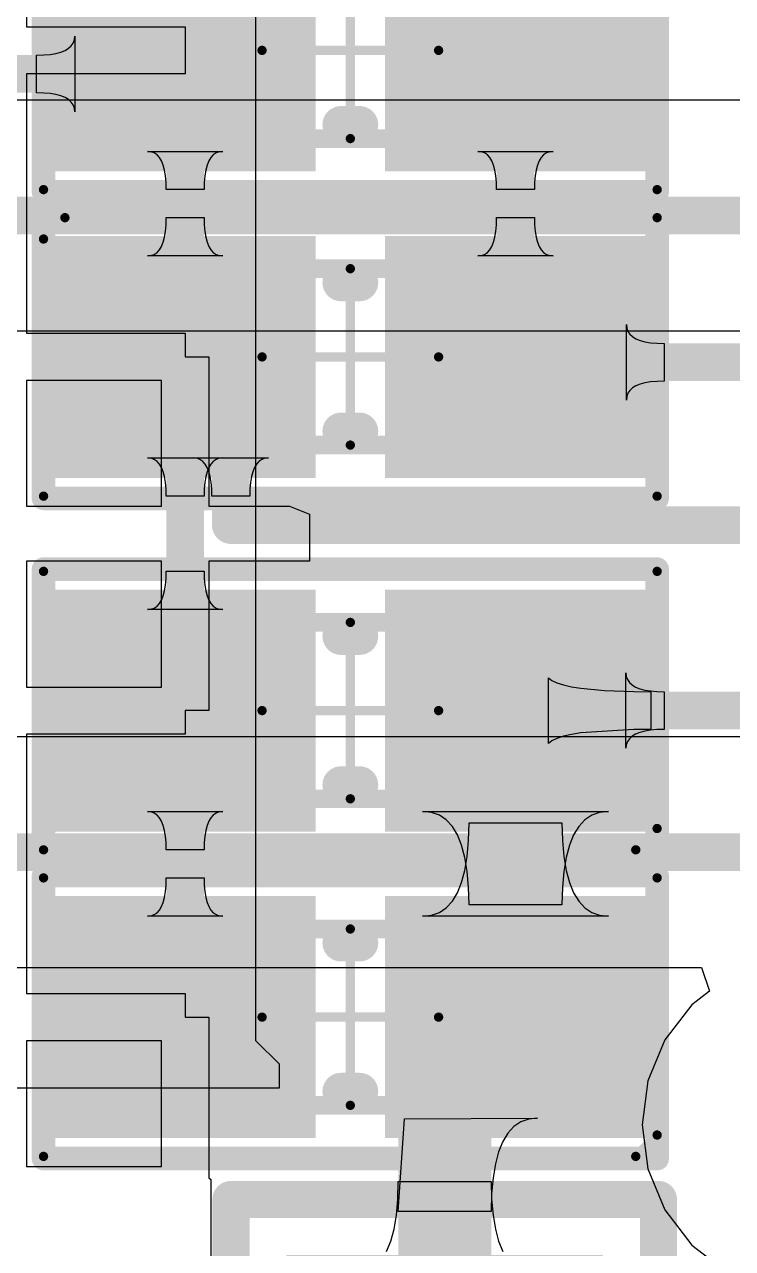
# Model space of a CAD drawing. Header units: millimetres. Extents: x -0.28 to 4.38, y -0.01 to 4.88.
# Drawn here: x 0.326 to 0.476, y 2.5059 to 2.7655 of the extents above; entities that cross this region are included whole.
import ezdxf

# ---------------------------------------------------------------- set-up
doc = ezdxf.new("R2010")
doc.units = ezdxf.units.MM
doc.header["$MEASUREMENT"] = 0
for name, color, linetype in [('BottomLayer', 5, 'Continuous'), ('Mechanical13', 56, 'Continuous'), ('Mechanical15', 56, 'Continuous'), ('TopLayer', 1, 'Continuous'), ('TopOverlay', 2, 'Continuous'), ('TopPaste', 8, 'Continuous'), ('TopSolder', 216, 'Continuous')]:
    doc.layers.add(name, color=color, linetype=linetype)

# ---------------------------------------------------------------- blocks, each defined once
blk = doc.blocks.new('C_________805_105')
at = {"layer": 'TopLayer'}
for points in [[(-0.0118111, 0.0295275), (-0.0629921, 0.0295275), (-0.0118111, -0.0295275), (-0.0629921, -0.0295275)], [(0.062992, 0.0295275), (0.011811, 0.0295275), (0.062992, -0.0295275), (0.011811, -0.0295275)]]:
    blk.add_solid(points, dxfattribs=at)
at = {"layer": 'TopOverlay', "const_width": 0.007874}
for points in [[(-0.0787402, 0.0452756), (-0.0787402, -0.0452756)], [(-0.0787402, 0.0452756), (-0.015748, 0.0452756)], [(0.0157479, 0.0452756), (0.0787401, 0.0452756)], [(0.0787401, 0.0452756), (0.0787401, -0.0452756)], [(-0.0787402, -0.0452756), (-0.015748, -0.0452756)], [(0.0157479, -0.0452756), (0.0787401, -0.0452756)]]:
    blk.add_lwpolyline(points, dxfattribs=at)
at = {"layer": 'TopOverlay', "const_width": 0.003937}
for points in [[(-0.0807087, 0.0452756, 1), (-0.0767717, 0.0452756, 1)], [(-0.0807087, 0.0452756, 1), (-0.0767717, 0.0452756, 1)], [(-0.0177165, 0.0452756, 1), (-0.0137795, 0.0452756, 1)], [(0.0137794, 0.0452756, 1), (0.0177164, 0.0452756, 1)], [(0.0767716, 0.0452756, 1), (0.0807086, 0.0452756, 1)], [(0.0767716, 0.0452756, 1), (0.0807086, 0.0452756, 1)], [(-0.0807087, -0.0452756, 1), (-0.0767717, -0.0452756, 1)], [(-0.0807087, -0.0452756, 1), (-0.0767717, -0.0452756, 1)], [(-0.0177165, -0.0452756, 1), (-0.0137795, -0.0452756, 1)], [(0.0137794, -0.0452756, 1), (0.0177164, -0.0452756, 1)], [(0.0767716, -0.0452756, 1), (0.0807086, -0.0452756, 1)], [(0.0767716, -0.0452756, 1), (0.0807086, -0.0452756, 1)]]:
    blk.add_lwpolyline(points, format="xyb", close=True, dxfattribs=at)
at = {"layer": 'TopPaste'}
for points in [[(-0.0118111, 0.0295275), (-0.0629921, 0.0295275), (-0.0118111, -0.0295275), (-0.0629921, -0.0295275)], [(0.062992, 0.0295275), (0.011811, 0.0295275), (0.062992, -0.0295275), (0.011811, -0.0295275)]]:
    blk.add_solid(points, dxfattribs=at)
at = {"layer": 'TopSolder'}
for points in [[(-0.0078111, 0.0335275), (-0.0669921, 0.0335275), (-0.0078111, -0.0335275), (-0.0669921, -0.0335275)], [(0.066992, 0.0335275), (0.007811, 0.0335275), (0.066992, -0.0335275), (0.007811, -0.0335275)]]:
    blk.add_solid(points, dxfattribs=at)
blk = doc.blocks.new('CN_SMD_0603_____115')
at = {"layer": 'Mechanical13', "const_width": 0.003937}
for points in [[(0.034449, 0.0187007), (-0.0344488, 0.0187006)], [(-0.0344487, -0.0187008), (-0.0344488, 0.0187006)], [(0.0344491, -0.0187009), (0.034449, 0.0187007)], [(0.0344491, -0.0187009), (-0.0344487, -0.0187008)]]:
    blk.add_lwpolyline(points, dxfattribs=at)
at = {"layer": 'Mechanical13', "const_width": 0.0019685}
for points in [[(-0.035433, 0.0187006, 1), (-0.0334646, 0.0187006, 1)], [(-0.035433, 0.0187006, 1), (-0.0334646, 0.0187006, 1)], [(0.0334648, 0.0187007, 1), (0.0354332, 0.0187007, 1)], [(0.0334648, 0.0187007, 1), (0.0354332, 0.0187007, 1)], [(-0.0354329, -0.0187008, 1), (-0.0334645, -0.0187008, 1)], [(-0.0354329, -0.0187008, 1), (-0.0334645, -0.0187008, 1)], [(0.0334649, -0.0187009, 1), (0.0354333, -0.0187009, 1)], [(0.0334649, -0.0187009, 1), (0.0354333, -0.0187009, 1)]]:
    blk.add_lwpolyline(points, format="xyb", close=True, dxfattribs=at)
at = {"layer": 'Mechanical15', "const_width": 0.0019685}
for points in [[(-0.0604724, 0.0295275), (-0.0649998, 0.025)], [(0.0650001, 0.0295275), (-0.0604724, 0.0295275)], [(0.0650001, 0.0295275), (0.0650001, -0.0295276)], [(-0.0649998, 0.025), (-0.0649998, -0.0295276)], [(2e-07, 0.0187007), (1e-07, -0.0187009)], [(0.018701, 0), (-0.0187007, 0)], [(0.0650001, -0.0295276), (-0.0649998, -0.0295276)]]:
    blk.add_lwpolyline(points, dxfattribs=at)
at = {"layer": 'Mechanical15', "const_width": 0.0009842}
for points in [[(-0.0609645, 0.0295275, 1), (-0.0599803, 0.0295275, 1)], [(-0.0609645, 0.0295275, 1), (-0.0599803, 0.0295275, 1)], [(0.064508, 0.0295275, 1), (0.0654922, 0.0295275, 1)], [(0.064508, 0.0295275, 1), (0.0654922, 0.0295275, 1)], [(-0.0654919, 0.025, 1), (-0.0645077, 0.025, 1)], [(-0.0654919, 0.025, 1), (-0.0645077, 0.025, 1)], [(-0.0004919, 0.0187007, 1), (0.0004923, 0.0187007, 1)], [(-0.0191928, 0, 1), (-0.0182086, 0, 1)], [(0.0182089, 0, 1), (0.0191931, 0, 1)], [(-0.000492, -0.0187009, 1), (0.0004922, -0.0187009, 1)], [(-0.0654919, -0.0295276, 1), (-0.0645077, -0.0295276, 1)], [(-0.0654919, -0.0295276, 1), (-0.0645077, -0.0295276, 1)], [(0.064508, -0.0295276, 1), (0.0654922, -0.0295276, 1)], [(0.064508, -0.0295276, 1), (0.0654922, -0.0295276, 1)]]:
    blk.add_lwpolyline(points, format="xyb", close=True, dxfattribs=at)
at = {"layer": 'TopLayer'}
for points in [[(-0.0113779, -0.0216535), (-0.0113779, 0.0216535), (-0.0586219, -0.0216535), (-0.0586219, 0.0216535)], [(0.0586221, -0.0216535), (0.0586221, 0.0216535), (0.0113781, -0.0216535), (0.0113781, 0.0216535)]]:
    blk.add_solid(points, dxfattribs=at)
at = {"layer": 'TopOverlay'}
for points, const_width in [([(0.0650001, 0.03), (-0.0649999, 0.03)], 0.005), ([(-0.0649999, 0.03), (-0.0649999, -0.03)], 0.005), ([(0.0650001, 0.03), (0.0650001, -0.03)], 0.005), ([(0.0019688, 0.015748), (-0.0019683, 0.015748)], 0.007874), ([(0.0019688, -0.015748), (-0.0019683, -0.0157481)], 0.007874), ([(0.0650001, -0.03), (-0.0649999, -0.03)], 0.005)]:
    blk.add_lwpolyline(points, dxfattribs=dict(at, const_width=const_width))
for points, const_width in [([(-0.0662499, 0.03, 1), (-0.0637499, 0.03, 1)], 0.0025), ([(-0.0662499, 0.03, 1), (-0.0637499, 0.03, 1)], 0.0025), ([(0.0637501, 0.03, 1), (0.0662501, 0.03, 1)], 0.0025), ([(0.0637501, 0.03, 1), (0.0662501, 0.03, 1)], 0.0025), ([(-0.0039368, 0.015748, 1), (2e-07, 0.015748, 1)], 0.003937), ([(3e-07, 0.015748, 1), (0.0039373, 0.015748, 1)], 0.003937), ([(-0.0039368, -0.0157481, 1), (2e-07, -0.0157481, 1)], 0.003937), ([(3e-07, -0.015748, 1), (0.0039373, -0.015748, 1)], 0.003937), ([(-0.0662499, -0.03, 1), (-0.0637499, -0.03, 1)], 0.0025), ([(-0.0662499, -0.03, 1), (-0.0637499, -0.03, 1)], 0.0025), ([(0.0637501, -0.03, 1), (0.0662501, -0.03, 1)], 0.0025), ([(0.0637501, -0.03, 1), (0.0662501, -0.03, 1)], 0.0025)]:
    blk.add_lwpolyline(points, format="xyb", close=True, dxfattribs=dict(at, const_width=const_width))
at = {"layer": 'TopPaste'}
for points in [[(-0.0113779, -0.0216535), (-0.0113779, 0.0216535), (-0.0586219, -0.0216535), (-0.0586219, 0.0216535)], [(0.0586221, -0.0216535), (0.0586221, 0.0216535), (0.0113781, -0.0216535), (0.0113781, 0.0216535)]]:
    blk.add_solid(points, dxfattribs=at)
at = {"layer": 'TopSolder'}
for points in [[(-0.0073779, -0.0256535), (-0.0073779, 0.0256535), (-0.0626219, -0.0256535), (-0.0626219, 0.0256535)], [(0.0626221, -0.0256535), (0.0626221, 0.0256535), (0.0073781, -0.0256535), (0.0073781, 0.0256535)]]:
    blk.add_solid(points, dxfattribs=at)
blk = doc.blocks.new('CN_SMD_0603_____116')
at = {"layer": 'Mechanical13', "const_width": 0.003937}
for points in [[(-0.0344488, 0.0187007), (0.0344489, 0.0187007)], [(-0.0344488, -0.0187008), (-0.0344488, 0.0187007)], [(0.0344489, -0.0187008), (0.0344489, 0.0187007)], [(-0.0344488, -0.0187008), (0.0344489, -0.0187008)]]:
    blk.add_lwpolyline(points, dxfattribs=at)
at = {"layer": 'Mechanical13', "const_width": 0.0019685}
for points in [[(-0.035433, 0.0187007, 1), (-0.0334646, 0.0187007, 1)], [(-0.035433, 0.0187007, 1), (-0.0334646, 0.0187007, 1)], [(0.0334647, 0.0187007, 1), (0.0354331, 0.0187007, 1)], [(0.0334647, 0.0187007, 1), (0.0354331, 0.0187007, 1)], [(-0.035433, -0.0187008, 1), (-0.0334646, -0.0187008, 1)], [(-0.035433, -0.0187008, 1), (-0.0334646, -0.0187008, 1)], [(0.0334647, -0.0187008, 1), (0.0354331, -0.0187008, 1)], [(0.0334647, -0.0187008, 1), (0.0354331, -0.0187008, 1)]]:
    blk.add_lwpolyline(points, format="xyb", close=True, dxfattribs=at)
at = {"layer": 'Mechanical15', "const_width": 0.0019685}
for points in [[(-0.065, 0.025), (-0.0604725, 0.0295275)], [(-0.0604725, 0.0295275), (0.065, 0.0295275)], [(0.065, -0.0295276), (0.065, 0.0295275)], [(-0.065, -0.0295276), (-0.065, 0.025)], [(1e-07, -0.0187008), (1e-07, 0.0187007)], [(-0.0187007, 0), (0.0187009, 0)], [(-0.065, -0.0295276), (0.065, -0.0295276)]]:
    blk.add_lwpolyline(points, dxfattribs=at)
at = {"layer": 'Mechanical15', "const_width": 0.0009842}
for points in [[(-0.0609646, 0.0295275, 1), (-0.0599804, 0.0295275, 1)], [(-0.0609646, 0.0295275, 1), (-0.0599804, 0.0295275, 1)], [(0.0645079, 0.0295275, 1), (0.0654921, 0.0295275, 1)], [(0.0645079, 0.0295275, 1), (0.0654921, 0.0295275, 1)], [(-0.0654921, 0.025, 1), (-0.0645079, 0.025, 1)], [(-0.0654921, 0.025, 1), (-0.0645079, 0.025, 1)], [(-0.000492, 0.0187007, 1), (0.0004922, 0.0187007, 1)], [(-0.0191928, 0, 1), (-0.0182086, 0, 1)], [(0.0182088, 0, 1), (0.019193, 0, 1)], [(-0.000492, -0.0187008, 1), (0.0004922, -0.0187008, 1)], [(-0.0654921, -0.0295276, 1), (-0.0645079, -0.0295276, 1)], [(-0.0654921, -0.0295276, 1), (-0.0645079, -0.0295276, 1)], [(0.0645079, -0.0295276, 1), (0.0654921, -0.0295276, 1)], [(0.0645079, -0.0295276, 1), (0.0654921, -0.0295276, 1)]]:
    blk.add_lwpolyline(points, format="xyb", close=True, dxfattribs=at)
at = {"layer": 'TopLayer'}
for points in [[(-0.011378, -0.0216535), (-0.011378, 0.0216535), (-0.058622, -0.0216535), (-0.058622, 0.0216535)], [(0.058622, -0.0216535), (0.058622, 0.0216535), (0.011378, -0.0216535), (0.011378, 0.0216535)]]:
    blk.add_solid(points, dxfattribs=at)
at = {"layer": 'TopOverlay'}
for points, const_width in [([(-0.065, 0.03), (0.065, 0.03)], 0.005), ([(-0.065, -0.03), (-0.065, 0.03)], 0.005), ([(0.065, -0.03), (0.065, 0.03)], 0.005), ([(-0.0019684, 0.015748), (0.0019686, 0.015748)], 0.007874), ([(-0.0019684, -0.0157481), (0.0019686, -0.0157481)], 0.007874), ([(-0.065, -0.03), (0.065, -0.03)], 0.005)]:
    blk.add_lwpolyline(points, dxfattribs=dict(at, const_width=const_width))
for points, const_width in [([(-0.06625, 0.03, 1), (-0.06375, 0.03, 1)], 0.0025), ([(-0.06625, 0.03, 1), (-0.06375, 0.03, 1)], 0.0025), ([(0.06375, 0.03, 1), (0.06625, 0.03, 1)], 0.0025), ([(0.06375, 0.03, 1), (0.06625, 0.03, 1)], 0.0025), ([(-0.0039369, 0.015748, 1), (1e-07, 0.015748, 1)], 0.003937), ([(1e-07, 0.015748, 1), (0.0039371, 0.015748, 1)], 0.003937), ([(-0.0039369, -0.0157481, 1), (1e-07, -0.0157481, 1)], 0.003937), ([(1e-07, -0.0157481, 1), (0.0039371, -0.0157481, 1)], 0.003937), ([(-0.06625, -0.03, 1), (-0.06375, -0.03, 1)], 0.0025), ([(-0.06625, -0.03, 1), (-0.06375, -0.03, 1)], 0.0025), ([(0.06375, -0.03, 1), (0.06625, -0.03, 1)], 0.0025), ([(0.06375, -0.03, 1), (0.06625, -0.03, 1)], 0.0025)]:
    blk.add_lwpolyline(points, format="xyb", close=True, dxfattribs=dict(at, const_width=const_width))
at = {"layer": 'TopPaste'}
for points in [[(-0.011378, -0.0216535), (-0.011378, 0.0216535), (-0.058622, -0.0216535), (-0.058622, 0.0216535)], [(0.058622, -0.0216535), (0.058622, 0.0216535), (0.011378, -0.0216535), (0.011378, 0.0216535)]]:
    blk.add_solid(points, dxfattribs=at)
at = {"layer": 'TopSolder'}
for points in [[(-0.007378, -0.0256535), (-0.007378, 0.0256535), (-0.062622, -0.0256535), (-0.062622, 0.0256535)], [(0.062622, -0.0256535), (0.062622, 0.0256535), (0.007378, -0.0256535), (0.007378, 0.0256535)]]:
    blk.add_solid(points, dxfattribs=at)
blk = doc.blocks.new('CN_SMD_0603_____117')
at = {"layer": 'Mechanical13', "const_width": 0.003937}
for points in [[(-0.0344488, 0.0187007), (0.0344489, 0.0187007)], [(-0.0344488, -0.0187008), (-0.0344488, 0.0187007)], [(0.0344489, -0.0187008), (0.0344489, 0.0187007)], [(-0.0344488, -0.0187008), (0.0344489, -0.0187008)]]:
    blk.add_lwpolyline(points, dxfattribs=at)
at = {"layer": 'Mechanical13', "const_width": 0.0019685}
for points in [[(-0.035433, 0.0187007, 1), (-0.0334646, 0.0187007, 1)], [(-0.035433, 0.0187007, 1), (-0.0334646, 0.0187007, 1)], [(0.0334647, 0.0187007, 1), (0.0354331, 0.0187007, 1)], [(0.0334647, 0.0187007, 1), (0.0354331, 0.0187007, 1)], [(-0.035433, -0.0187008, 1), (-0.0334646, -0.0187008, 1)], [(-0.035433, -0.0187008, 1), (-0.0334646, -0.0187008, 1)], [(0.0334647, -0.0187008, 1), (0.0354331, -0.0187008, 1)], [(0.0334647, -0.0187008, 1), (0.0354331, -0.0187008, 1)]]:
    blk.add_lwpolyline(points, format="xyb", close=True, dxfattribs=at)
at = {"layer": 'Mechanical15', "const_width": 0.0019685}
for points in [[(-0.065, 0.025), (-0.0604725, 0.0295275)], [(-0.0604725, 0.0295275), (0.065, 0.0295275)], [(0.065, -0.0295276), (0.065, 0.0295275)], [(-0.065, -0.0295276), (-0.065, 0.025)], [(1e-07, -0.0187008), (1e-07, 0.0187007)], [(-0.0187007, 0), (0.0187009, 0)], [(-0.065, -0.0295276), (0.065, -0.0295276)]]:
    blk.add_lwpolyline(points, dxfattribs=at)
at = {"layer": 'Mechanical15', "const_width": 0.0009842}
for points in [[(-0.0609646, 0.0295275, 1), (-0.0599804, 0.0295275, 1)], [(-0.0609646, 0.0295275, 1), (-0.0599804, 0.0295275, 1)], [(0.0645079, 0.0295275, 1), (0.0654921, 0.0295275, 1)], [(0.0645079, 0.0295275, 1), (0.0654921, 0.0295275, 1)], [(-0.0654921, 0.025, 1), (-0.0645079, 0.025, 1)], [(-0.0654921, 0.025, 1), (-0.0645079, 0.025, 1)], [(-0.000492, 0.0187007, 1), (0.0004922, 0.0187007, 1)], [(-0.0191928, 0, 1), (-0.0182086, 0, 1)], [(0.0182088, 0, 1), (0.019193, 0, 1)], [(-0.000492, -0.0187008, 1), (0.0004922, -0.0187008, 1)], [(-0.0654921, -0.0295276, 1), (-0.0645079, -0.0295276, 1)], [(-0.0654921, -0.0295276, 1), (-0.0645079, -0.0295276, 1)], [(0.0645079, -0.0295276, 1), (0.0654921, -0.0295276, 1)], [(0.0645079, -0.0295276, 1), (0.0654921, -0.0295276, 1)]]:
    blk.add_lwpolyline(points, format="xyb", close=True, dxfattribs=at)
at = {"layer": 'TopLayer'}
for points in [[(-0.011378, -0.0216535), (-0.011378, 0.0216535), (-0.058622, -0.0216535), (-0.058622, 0.0216535)], [(0.058622, -0.0216535), (0.058622, 0.0216535), (0.011378, -0.0216535), (0.011378, 0.0216535)]]:
    blk.add_solid(points, dxfattribs=at)
at = {"layer": 'TopOverlay'}
for points, const_width in [([(-0.065, 0.03), (0.065, 0.03)], 0.005), ([(-0.065, -0.03), (-0.065, 0.03)], 0.005), ([(0.065, -0.03), (0.065, 0.03)], 0.005), ([(-0.0019684, 0.015748), (0.0019686, 0.015748)], 0.007874), ([(-0.0019684, -0.0157481), (0.0019686, -0.0157481)], 0.007874), ([(-0.065, -0.03), (0.065, -0.03)], 0.005)]:
    blk.add_lwpolyline(points, dxfattribs=dict(at, const_width=const_width))
for points, const_width in [([(-0.06625, 0.03, 1), (-0.06375, 0.03, 1)], 0.0025), ([(-0.06625, 0.03, 1), (-0.06375, 0.03, 1)], 0.0025), ([(0.06375, 0.03, 1), (0.06625, 0.03, 1)], 0.0025), ([(0.06375, 0.03, 1), (0.06625, 0.03, 1)], 0.0025), ([(-0.0039369, 0.015748, 1), (1e-07, 0.015748, 1)], 0.003937), ([(1e-07, 0.015748, 1), (0.0039371, 0.015748, 1)], 0.003937), ([(-0.0039369, -0.0157481, 1), (1e-07, -0.0157481, 1)], 0.003937), ([(1e-07, -0.0157481, 1), (0.0039371, -0.0157481, 1)], 0.003937), ([(-0.06625, -0.03, 1), (-0.06375, -0.03, 1)], 0.0025), ([(-0.06625, -0.03, 1), (-0.06375, -0.03, 1)], 0.0025), ([(0.06375, -0.03, 1), (0.06625, -0.03, 1)], 0.0025), ([(0.06375, -0.03, 1), (0.06625, -0.03, 1)], 0.0025)]:
    blk.add_lwpolyline(points, format="xyb", close=True, dxfattribs=dict(at, const_width=const_width))
at = {"layer": 'TopPaste'}
for points in [[(-0.011378, -0.0216535), (-0.011378, 0.0216535), (-0.058622, -0.0216535), (-0.058622, 0.0216535)], [(0.058622, -0.0216535), (0.058622, 0.0216535), (0.011378, -0.0216535), (0.011378, 0.0216535)]]:
    blk.add_solid(points, dxfattribs=at)
at = {"layer": 'TopSolder'}
for points in [[(-0.007378, -0.0256535), (-0.007378, 0.0256535), (-0.062622, -0.0256535), (-0.062622, 0.0256535)], [(0.062622, -0.0256535), (0.062622, 0.0256535), (0.007378, -0.0256535), (0.007378, 0.0256535)]]:
    blk.add_solid(points, dxfattribs=at)
blk = doc.blocks.new('CN_SMD_0603_____118')
at = {"layer": 'Mechanical13', "const_width": 0.003937}
for points in [[(0.034449, 0.0187007), (-0.0344488, 0.0187006)], [(-0.0344487, -0.0187009), (-0.0344488, 0.0187006)], [(0.0344491, -0.0187009), (0.034449, 0.0187007)], [(0.0344491, -0.0187009), (-0.0344487, -0.0187009)]]:
    blk.add_lwpolyline(points, dxfattribs=at)
at = {"layer": 'Mechanical13', "const_width": 0.0019685}
for points in [[(-0.035433, 0.0187006, 1), (-0.0334646, 0.0187006, 1)], [(-0.035433, 0.0187006, 1), (-0.0334646, 0.0187006, 1)], [(0.0334648, 0.0187007, 1), (0.0354332, 0.0187007, 1)], [(0.0334648, 0.0187007, 1), (0.0354332, 0.0187007, 1)], [(-0.0354329, -0.0187009, 1), (-0.0334645, -0.0187009, 1)], [(-0.0354329, -0.0187009, 1), (-0.0334645, -0.0187009, 1)], [(0.0334649, -0.0187009, 1), (0.0354333, -0.0187009, 1)], [(0.0334649, -0.0187009, 1), (0.0354333, -0.0187009, 1)]]:
    blk.add_lwpolyline(points, format="xyb", close=True, dxfattribs=at)
at = {"layer": 'Mechanical15', "const_width": 0.0019685}
for points in [[(-0.0604723, 0.0295275), (-0.0649998, 0.025)], [(0.0650001, 0.0295275), (-0.0604723, 0.0295275)], [(0.0650001, 0.0295275), (0.0650001, -0.0295276)], [(-0.0649998, 0.025), (-0.0649998, -0.0295276)], [(1e-07, 0.0187007), (1e-07, -0.0187009)], [(0.018701, 0), (-0.0187007, 0)], [(0.0650001, -0.0295276), (-0.0649998, -0.0295276)]]:
    blk.add_lwpolyline(points, dxfattribs=at)
at = {"layer": 'Mechanical15', "const_width": 0.0009842}
for points in [[(-0.0609644, 0.0295275, 1), (-0.0599802, 0.0295275, 1)], [(-0.0609644, 0.0295275, 1), (-0.0599802, 0.0295275, 1)], [(0.064508, 0.0295275, 1), (0.0654922, 0.0295275, 1)], [(0.064508, 0.0295275, 1), (0.0654922, 0.0295275, 1)], [(-0.0654919, 0.025, 1), (-0.0645077, 0.025, 1)], [(-0.0654919, 0.025, 1), (-0.0645077, 0.025, 1)], [(-0.000492, 0.0187007, 1), (0.0004922, 0.0187007, 1)], [(-0.0191928, 0, 1), (-0.0182086, 0, 1)], [(0.0182089, 0, 1), (0.0191931, 0, 1)], [(-0.000492, -0.0187009, 1), (0.0004922, -0.0187009, 1)], [(-0.0654919, -0.0295276, 1), (-0.0645077, -0.0295276, 1)], [(-0.0654919, -0.0295276, 1), (-0.0645077, -0.0295276, 1)], [(0.064508, -0.0295276, 1), (0.0654922, -0.0295276, 1)], [(0.064508, -0.0295276, 1), (0.0654922, -0.0295276, 1)]]:
    blk.add_lwpolyline(points, format="xyb", close=True, dxfattribs=at)
at = {"layer": 'TopLayer'}
for points in [[(-0.0113779, -0.0216535), (-0.0113779, 0.0216535), (-0.0586219, -0.0216535), (-0.0586219, 0.0216535)], [(0.0586221, -0.0216535), (0.0586221, 0.0216535), (0.0113781, -0.0216535), (0.0113781, 0.0216535)]]:
    blk.add_solid(points, dxfattribs=at)
at = {"layer": 'TopOverlay'}
for points, const_width in [([(0.0650001, 0.03), (-0.0649999, 0.03)], 0.005), ([(-0.0649999, 0.03), (-0.0649999, -0.03)], 0.005), ([(0.0650001, 0.03), (0.0650001, -0.03)], 0.005), ([(0.0019688, 0.015748), (-0.0019683, 0.015748)], 0.007874), ([(0.0019688, -0.015748), (-0.0019683, -0.0157481)], 0.007874), ([(0.0650001, -0.03), (-0.0649999, -0.03)], 0.005)]:
    blk.add_lwpolyline(points, dxfattribs=dict(at, const_width=const_width))
for points, const_width in [([(-0.0662499, 0.03, 1), (-0.0637499, 0.03, 1)], 0.0025), ([(-0.0662499, 0.03, 1), (-0.0637499, 0.03, 1)], 0.0025), ([(0.0637501, 0.03, 1), (0.0662501, 0.03, 1)], 0.0025), ([(0.0637501, 0.03, 1), (0.0662501, 0.03, 1)], 0.0025), ([(-0.0039368, 0.015748, 1), (2e-07, 0.015748, 1)], 0.003937), ([(3e-07, 0.015748, 1), (0.0039373, 0.015748, 1)], 0.003937), ([(-0.0039368, -0.0157481, 1), (2e-07, -0.0157481, 1)], 0.003937), ([(3e-07, -0.015748, 1), (0.0039373, -0.015748, 1)], 0.003937), ([(-0.0662499, -0.03, 1), (-0.0637499, -0.03, 1)], 0.0025), ([(-0.0662499, -0.03, 1), (-0.0637499, -0.03, 1)], 0.0025), ([(0.0637501, -0.03, 1), (0.0662501, -0.03, 1)], 0.0025), ([(0.0637501, -0.03, 1), (0.0662501, -0.03, 1)], 0.0025)]:
    blk.add_lwpolyline(points, format="xyb", close=True, dxfattribs=dict(at, const_width=const_width))
at = {"layer": 'TopPaste'}
for points in [[(-0.0113779, -0.0216535), (-0.0113779, 0.0216535), (-0.0586219, -0.0216535), (-0.0586219, 0.0216535)], [(0.0586221, -0.0216535), (0.0586221, 0.0216535), (0.0113781, -0.0216535), (0.0113781, 0.0216535)]]:
    blk.add_solid(points, dxfattribs=at)
at = {"layer": 'TopSolder'}
for points in [[(-0.0073779, -0.0256535), (-0.0073779, 0.0256535), (-0.0626219, -0.0256535), (-0.0626219, 0.0256535)], [(0.0626221, -0.0256535), (0.0626221, 0.0256535), (0.0073781, -0.0256535), (0.0073781, 0.0256535)]]:
    blk.add_solid(points, dxfattribs=at)

msp = doc.modelspace()

# ---------------------------------------------------------------- linework, layer by layer
at = {"layer": 'BottomLayer'}
for p, q in [((0.4783048, 2.7494702), (0.21, 2.7494702)), ((0.2201359, 2.7005298), (0.4783049, 2.7005298)), ((0.4783048, 2.6144702), (0.29, 2.6144702)), ((0.3001359, 2.5655298), (0.4694313, 2.5655298)), ((0.4694313, 2.5655298), (0.4711286, 2.5605298)), ((0.4711286, 2.5605298), (0.4673611, 2.5576389)), ((0.4673611, 2.5576389), (0.4616311, 2.5501714)), ((0.4616311, 2.5501714), (0.458029, 2.5414752)), ((0.458029, 2.5414752), (0.4568004, 2.5321431)), ((0.4568004, 2.5321431), (0.458029, 2.522811)), ((0.458029, 2.522811), (0.4616311, 2.5141148)), ((0.4616311, 2.5141148), (0.4673611, 2.5066473)), ((0.4673611, 2.5066473), (0.4748286, 2.5009173))]:
    msp.add_line(p, q, dxfattribs=at)
at = {"layer": 'BottomLayer', "const_width": 0.008}
for points in [[(0.21, 2.725), (0.505, 2.725)], [(0.29, 2.59), (0.505, 2.59)]]:
    msp.add_lwpolyline(points, dxfattribs=at)
at = {"layer": 'TopLayer'}
for p, q in [((0.326378, 2.7916535), (0.326378, 2.765)), ((0.375, 2.55), (0.375, 2.775)), ((0.326378, 2.765), (0.36, 2.765)), ((0.36, 2.765), (0.36, 2.755)), ((0.3362932, 2.76156), (0.3365368, 2.76224)), ((0.3365368, 2.76224), (0.336618, 2.763)), ((0.336618, 2.763), (0.336618, 2.747)), ((0.3300408, 2.75904), (0.3314212, 2.75916)), ((0.3314212, 2.75916), (0.3326392, 2.75936)), ((0.3326392, 2.75936), (0.3336948, 2.75964)), ((0.3336948, 2.75964), (0.334588, 2.76)), ((0.334588, 2.76), (0.3353188, 2.76044)), ((0.3353188, 2.76044), (0.3358872, 2.76096)), ((0.3358872, 2.76096), (0.3362932, 2.76156)), ((0.328498, 2.759), (0.3300408, 2.75904)), ((0.328498, 2.751), (0.328498, 2.759)), ((0.36, 2.755), (0.326378, 2.755)), ((0.326378, 2.755), (0.326378, 2.7283467)), ((0.3300408, 2.75096), (0.328498, 2.751)), ((0.3314212, 2.75084), (0.3300408, 2.75096)), ((0.3326392, 2.75064), (0.3314212, 2.75084)), ((0.3336948, 2.75036), (0.3326392, 2.75064)), ((0.334588, 2.75), (0.3336948, 2.75036)), ((0.3353188, 2.74956), (0.334588, 2.75)), ((0.3358872, 2.74904), (0.3353188, 2.74956)), ((0.3362932, 2.74844), (0.3358872, 2.74904)), ((0.3365368, 2.74776), (0.3362932, 2.74844)), ((0.336618, 2.747), (0.3365368, 2.74776)), ((0.35276, 2.7385053), (0.352, 2.7385865)), ((0.352, 2.7385865), (0.368, 2.7385865)), ((0.35344, 2.7382617), (0.35276, 2.7385053)), ((0.36724, 2.7385053), (0.36656, 2.7382617)), ((0.368, 2.7385865), (0.36724, 2.7385053)), ((0.42276, 2.7385053), (0.422, 2.7385865)), ((0.422, 2.7385865), (0.438, 2.7385865)), ((0.42344, 2.7382617), (0.42276, 2.7385053)), ((0.43724, 2.7385053), (0.43656, 2.7382617)), ((0.438, 2.7385865), (0.43724, 2.7385053)), ((0.35404, 2.7378557), (0.35344, 2.7382617)), ((0.35456, 2.7372873), (0.35404, 2.7378557)), ((0.355, 2.7365565), (0.35456, 2.7372873)), ((0.35536, 2.7356633), (0.355, 2.7365565)), ((0.365, 2.7365565), (0.36464, 2.7356633)), ((0.36544, 2.7372873), (0.365, 2.7365565)), ((0.36596, 2.7378557), (0.36544, 2.7372873)), ((0.36656, 2.7382617), (0.36596, 2.7378557)), ((0.42404, 2.7378557), (0.42344, 2.7382617)), ((0.42456, 2.7372873), (0.42404, 2.7378557)), ((0.425, 2.7365565), (0.42456, 2.7372873)), ((0.42536, 2.7356633), (0.425, 2.7365565)), ((0.435, 2.7365565), (0.43464, 2.7356633)), ((0.43544, 2.7372873), (0.435, 2.7365565)), ((0.43596, 2.7378557), (0.43544, 2.7372873)), ((0.43656, 2.7382617), (0.43596, 2.7378557)), ((0.35564, 2.7346077), (0.35536, 2.7356633)), ((0.35584, 2.7333897), (0.35564, 2.7346077)), ((0.35596, 2.7320093), (0.35584, 2.7333897)), ((0.36416, 2.7333897), (0.36404, 2.7320093)), ((0.36436, 2.7346077), (0.36416, 2.7333897)), ((0.36464, 2.7356633), (0.36436, 2.7346077)), ((0.42564, 2.7346077), (0.42536, 2.7356633)), ((0.42584, 2.7333897), (0.42564, 2.7346077)), ((0.42596, 2.7320093), (0.42584, 2.7333897)), ((0.43416, 2.7333897), (0.43404, 2.7320093)), ((0.43436, 2.7346077), (0.43416, 2.7333897)), ((0.43464, 2.7356633), (0.43436, 2.7346077)), ((0.356, 2.7304665), (0.35596, 2.7320093)), ((0.36404, 2.7320093), (0.364, 2.7304665)), ((0.426, 2.7304665), (0.42596, 2.7320093)), ((0.43404, 2.7320093), (0.434, 2.7304665)), ((0.326378, 2.7283467), (0.3263778, 2.7283467)), ((0.3263778, 2.7283467), (0.3263778, 2.7266533)), ((0.364, 2.7304665), (0.356, 2.7304665)), ((0.434, 2.7304665), (0.426, 2.7304665)), ((0.3263778, 2.7266533), (0.326378, 2.7266533)), ((0.326378, 2.7266533), (0.326378, 2.7)), ((0.35584, 2.7216103), (0.35596, 2.7229907)), ((0.35596, 2.7229907), (0.356, 2.7245335)), ((0.356, 2.7245335), (0.364, 2.7245335)), ((0.364, 2.7245335), (0.36404, 2.7229907)), ((0.36404, 2.7229907), (0.36416, 2.7216103)), ((0.42584, 2.7216103), (0.42596, 2.7229907)), ((0.42596, 2.7229907), (0.426, 2.7245335)), ((0.426, 2.7245335), (0.434, 2.7245335)), ((0.434, 2.7245335), (0.43404, 2.7229907)), ((0.43404, 2.7229907), (0.43416, 2.7216103)), ((0.35536, 2.7193367), (0.35564, 2.7203923)), ((0.35564, 2.7203923), (0.35584, 2.7216103)), ((0.36416, 2.7216103), (0.36436, 2.7203923)), ((0.36436, 2.7203923), (0.36464, 2.7193367)), ((0.42536, 2.7193367), (0.42564, 2.7203923)), ((0.42564, 2.7203923), (0.42584, 2.7216103)), ((0.43416, 2.7216103), (0.43436, 2.7203923)), ((0.43436, 2.7203923), (0.43464, 2.7193367)), ((0.35404, 2.7171443), (0.35456, 2.7177127)), ((0.35456, 2.7177127), (0.355, 2.7184435)), ((0.355, 2.7184435), (0.35536, 2.7193367)), ((0.36464, 2.7193367), (0.365, 2.7184435)), ((0.365, 2.7184435), (0.36544, 2.7177127)), ((0.36544, 2.7177127), (0.36596, 2.7171443)), ((0.42404, 2.7171443), (0.42456, 2.7177127)), ((0.42456, 2.7177127), (0.425, 2.7184435)), ((0.425, 2.7184435), (0.42536, 2.7193367)), ((0.43464, 2.7193367), (0.435, 2.7184435)), ((0.435, 2.7184435), (0.43544, 2.7177127)), ((0.43544, 2.7177127), (0.43596, 2.7171443)), ((0.352, 2.7164135), (0.35276, 2.7164947)), ((0.368, 2.7164135), (0.352, 2.7164135)), ((0.35276, 2.7164947), (0.35344, 2.7167383)), ((0.35344, 2.7167383), (0.35404, 2.7171443)), ((0.36596, 2.7171443), (0.36656, 2.7167383)), ((0.36656, 2.7167383), (0.36724, 2.7164947)), ((0.36724, 2.7164947), (0.368, 2.7164135)), ((0.422, 2.7164135), (0.42276, 2.7164947)), ((0.438, 2.7164135), (0.422, 2.7164135)), ((0.42276, 2.7164947), (0.42344, 2.7167383)), ((0.42344, 2.7167383), (0.42404, 2.7171443)), ((0.43596, 2.7171443), (0.43656, 2.7167383)), ((0.43656, 2.7167383), (0.43724, 2.7164947)), ((0.43724, 2.7164947), (0.438, 2.7164135)), ((0.326378, 2.7), (0.36, 2.7)), ((0.36, 2.7), (0.36, 2.695)), ((0.453502, 2.6858583), (0.453502, 2.7018583)), ((0.453502, 2.7018583), (0.453582, 2.7010983)), ((0.453582, 2.7010983), (0.453822, 2.7004183)), ((0.453822, 2.7004183), (0.454222, 2.6998183)), ((0.454222, 2.6998183), (0.454782, 2.6992983)), ((0.454782, 2.6992983), (0.455502, 2.6988583)), ((0.455502, 2.6988583), (0.456382, 2.6984983)), ((0.456382, 2.6984983), (0.457422, 2.6982183)), ((0.457422, 2.6982183), (0.458622, 2.6980183)), ((0.458622, 2.6980183), (0.459982, 2.6978983)), ((0.459982, 2.6978983), (0.461502, 2.6978583)), ((0.461502, 2.6978583), (0.461502, 2.6898583)), ((0.36, 2.695), (0.365, 2.695)), ((0.365, 2.695), (0.365, 2.6633465)), ((0.355, 2.69), (0.326378, 2.69)), ((0.326378, 2.69), (0.326378, 2.6633465)), ((0.355, 2.6633465), (0.355, 2.69)), ((0.456382, 2.6892183), (0.455502, 2.6888583)), ((0.457422, 2.6894983), (0.456382, 2.6892183)), ((0.458622, 2.6896983), (0.457422, 2.6894983)), ((0.459982, 2.6898183), (0.458622, 2.6896983)), ((0.461502, 2.6898583), (0.459982, 2.6898183)), ((0.453582, 2.6866183), (0.453502, 2.6858583)), ((0.453822, 2.6872983), (0.453582, 2.6866183)), ((0.454222, 2.6878983), (0.453822, 2.6872983)), ((0.454782, 2.6884183), (0.454222, 2.6878983)), ((0.455502, 2.6888583), (0.454782, 2.6884183)), ((0.35276, 2.6735053), (0.352, 2.6735865)), ((0.352, 2.6735865), (0.368, 2.6735865)), ((0.35344, 2.6732617), (0.35276, 2.6735053)), ((0.3624463, 2.6735053), (0.3616863, 2.6735865)), ((0.3616863, 2.6735865), (0.3776863, 2.6735865)), ((0.3631263, 2.6732617), (0.3624463, 2.6735053)), ((0.36724, 2.6735053), (0.36656, 2.6732617)), ((0.368, 2.6735865), (0.36724, 2.6735053)), ((0.3769263, 2.6735053), (0.3762463, 2.6732617)), ((0.3776863, 2.6735865), (0.3769263, 2.6735053)), ((0.35404, 2.6728557), (0.35344, 2.6732617)), ((0.35456, 2.6722873), (0.35404, 2.6728557)), ((0.355, 2.6715565), (0.35456, 2.6722873)), ((0.35536, 2.6706633), (0.355, 2.6715565)), ((0.3637263, 2.6728557), (0.3631263, 2.6732617)), ((0.3642463, 2.6722873), (0.3637263, 2.6728557)), ((0.3646863, 2.6715565), (0.3642463, 2.6722873)), ((0.365, 2.6715565), (0.36464, 2.6706633)), ((0.3650463, 2.6706633), (0.3646863, 2.6715565)), ((0.36544, 2.6722873), (0.365, 2.6715565)), ((0.36596, 2.6728557), (0.36544, 2.6722873)), ((0.36656, 2.6732617), (0.36596, 2.6728557)), ((0.3746863, 2.6715565), (0.3743263, 2.6706633)), ((0.3751263, 2.6722873), (0.3746863, 2.6715565)), ((0.3756463, 2.6728557), (0.3751263, 2.6722873)), ((0.3762463, 2.6732617), (0.3756463, 2.6728557)), ((0.35564, 2.6696077), (0.35536, 2.6706633)), ((0.35584, 2.6683897), (0.35564, 2.6696077)), ((0.35596, 2.6670093), (0.35584, 2.6683897)), ((0.36416, 2.6683897), (0.36404, 2.6670093)), ((0.36436, 2.6696077), (0.36416, 2.6683897)), ((0.36464, 2.6706633), (0.36436, 2.6696077)), ((0.3653263, 2.6696077), (0.3650463, 2.6706633)), ((0.3655263, 2.6683897), (0.3653263, 2.6696077)), ((0.3656463, 2.6670093), (0.3655263, 2.6683897)), ((0.3738463, 2.6683897), (0.3737263, 2.6670093)), ((0.3740463, 2.6696077), (0.3738463, 2.6683897)), ((0.3743263, 2.6706633), (0.3740463, 2.6696077)), ((0.356, 2.6654665), (0.35596, 2.6670093)), ((0.36404, 2.6670093), (0.364, 2.6654665)), ((0.3656863, 2.6654665), (0.3656463, 2.6670093)), ((0.3737263, 2.6670093), (0.3736863, 2.6654665)), ((0.326378, 2.6633465), (0.355, 2.6633465)), ((0.364, 2.6654665), (0.356, 2.6654665)), ((0.365, 2.6633465), (0.3820791, 2.6633465)), ((0.3736863, 2.6654665), (0.3656863, 2.6654665)), ((0.3820791, 2.6633465), (0.3863779, 2.6616534)), ((0.3863779, 2.6616534), (0.3863779, 2.6516535)), ((0.3549999, 2.6516535), (0.3263779, 2.6516535)), ((0.3263779, 2.6516535), (0.3263779, 2.625)), ((0.3549999, 2.625), (0.3549999, 2.6516535)), ((0.3863779, 2.6516535), (0.3649999, 2.6516535)), ((0.3649999, 2.6516535), (0.3649999, 2.62)), ((0.35584, 2.6466103), (0.35596, 2.6479907)), ((0.35596, 2.6479907), (0.356, 2.6495335)), ((0.356, 2.6495335), (0.364, 2.6495335)), ((0.364, 2.6495335), (0.36404, 2.6479907)), ((0.36404, 2.6479907), (0.36416, 2.6466103)), ((0.35536, 2.6443367), (0.35564, 2.6453923)), ((0.35564, 2.6453923), (0.35584, 2.6466103)), ((0.36416, 2.6466103), (0.36436, 2.6453923)), ((0.36436, 2.6453923), (0.36464, 2.6443367)), ((0.35404, 2.6421443), (0.35456, 2.6427127)), ((0.35456, 2.6427127), (0.355, 2.6434435)), ((0.355, 2.6434435), (0.35536, 2.6443367)), ((0.36464, 2.6443367), (0.365, 2.6434435)), ((0.365, 2.6434435), (0.36544, 2.6427127)), ((0.36544, 2.6427127), (0.36596, 2.6421443)), ((0.352, 2.6414135), (0.35276, 2.6414947)), ((0.368, 2.6414135), (0.352, 2.6414135)), ((0.35276, 2.6414947), (0.35344, 2.6417383)), ((0.35344, 2.6417383), (0.35404, 2.6421443)), ((0.36596, 2.6421443), (0.36656, 2.6417383)), ((0.36656, 2.6417383), (0.36724, 2.6414947)), ((0.36724, 2.6414947), (0.368, 2.6414135)), ((0.4369553, 2.613036), (0.4369553, 2.626964)), ((0.4369553, 2.626964), (0.4377067, 2.6264009)), ((0.4533819, 2.612), (0.4533819, 2.628)), ((0.4533819, 2.628), (0.4534631, 2.62724)), ((0.4534631, 2.62724), (0.4537067, 2.62656)), ((0.3263779, 2.625), (0.3549999, 2.625)), ((0.4377067, 2.6264009), (0.4387738, 2.625897)), ((0.4387738, 2.625897), (0.4401567, 2.6254524)), ((0.4401567, 2.6254524), (0.4418554, 2.625067)), ((0.4418554, 2.625067), (0.4438698, 2.624741)), ((0.4438698, 2.624741), (0.4488458, 2.6242668)), ((0.4488458, 2.6242668), (0.4550848, 2.6240296)), ((0.4537067, 2.62656), (0.4541127, 2.62596)), ((0.4541127, 2.62596), (0.4546811, 2.62544)), ((0.4546811, 2.62544), (0.4554119, 2.625)), ((0.4554119, 2.625), (0.4563051, 2.62464)), ((0.4563051, 2.62464), (0.4573607, 2.62436)), ((0.4573607, 2.62436), (0.4585787, 2.62416)), ((0.4585787, 2.62416), (0.4599591, 2.62404)), ((0.4550848, 2.6240296), (0.4586779, 2.624)), ((0.4586779, 2.624), (0.4586779, 2.616)), ((0.4599591, 2.62404), (0.4615019, 2.624)), ((0.4615019, 2.624), (0.4615019, 2.616)), ((0.3649999, 2.62), (0.3599999, 2.62)), ((0.3599999, 2.62), (0.3599999, 2.615)), ((0.3599999, 2.615), (0.3263779, 2.615)), ((0.3263779, 2.615), (0.3263779, 2.5883467)), ((0.4387738, 2.614103), (0.4377067, 2.6135991)), ((0.4401567, 2.6145476), (0.4387738, 2.614103)), ((0.4418554, 2.614933), (0.4401567, 2.6145476)), ((0.4438698, 2.615259), (0.4418554, 2.614933)), ((0.4550848, 2.6159704), (0.4438698, 2.615259)), ((0.4541127, 2.61404), (0.4537067, 2.61344)), ((0.4546811, 2.61456), (0.4541127, 2.61404)), ((0.4554119, 2.615), (0.4546811, 2.61456)), ((0.4586779, 2.616), (0.4550848, 2.6159704)), ((0.4563051, 2.61536), (0.4554119, 2.615)), ((0.4573607, 2.61564), (0.4563051, 2.61536)), ((0.4585787, 2.61584), (0.4573607, 2.61564)), ((0.4599591, 2.61596), (0.4585787, 2.61584)), ((0.4615019, 2.616), (0.4599591, 2.61596)), ((0.4377067, 2.6135991), (0.4369553, 2.613036)), ((0.4534631, 2.61276), (0.4533819, 2.612)), ((0.4537067, 2.61344), (0.4534631, 2.61276)), ((0.35276, 2.5985053), (0.352, 2.5985865)), ((0.352, 2.5985865), (0.368, 2.5985865)), ((0.35344, 2.5982617), (0.35276, 2.5985053)), ((0.35404, 2.5978557), (0.35344, 2.5982617)), ((0.36656, 2.5982617), (0.36596, 2.5978557)), ((0.36724, 2.5985053), (0.36656, 2.5982617)), ((0.368, 2.5985865), (0.36724, 2.5985053)), ((0.412185, 2.5983884), (0.4103149, 2.5985865)), ((0.4103149, 2.5985865), (0.4496849, 2.5985865)), ((0.4138582, 2.5977943), (0.412185, 2.5983884)), ((0.4478148, 2.5983884), (0.4461416, 2.5977943)), ((0.4496849, 2.5985865), (0.4478148, 2.5983884)), ((0.35456, 2.5972873), (0.35404, 2.5978557)), ((0.355, 2.5965565), (0.35456, 2.5972873)), ((0.35536, 2.5956633), (0.355, 2.5965565)), ((0.35564, 2.5946077), (0.35536, 2.5956633)), ((0.36464, 2.5956633), (0.36436, 2.5946077)), ((0.365, 2.5965565), (0.36464, 2.5956633)), ((0.36544, 2.5972873), (0.365, 2.5965565)), ((0.36596, 2.5978557), (0.36544, 2.5972873)), ((0.4153346, 2.596804), (0.4138582, 2.5977943)), ((0.4166141, 2.5954177), (0.4153346, 2.596804)), ((0.420059, 2.5924556), (0.4201574, 2.5962185)), ((0.4201574, 2.5962185), (0.4398424, 2.5962185)), ((0.4398424, 2.5962185), (0.4399408, 2.5924556)), ((0.4446652, 2.596804), (0.4433857, 2.5954177)), ((0.4461416, 2.5977943), (0.4446652, 2.596804)), ((0.35584, 2.5933897), (0.35564, 2.5946077)), ((0.35596, 2.5920093), (0.35584, 2.5933897)), ((0.36416, 2.5933897), (0.36404, 2.5920093)), ((0.36436, 2.5946077), (0.36416, 2.5933897)), ((0.4176968, 2.5936352), (0.4166141, 2.5954177)), ((0.4185826, 2.5914567), (0.4176968, 2.5936352)), ((0.442303, 2.5936352), (0.4414172, 2.5914567)), ((0.4433857, 2.5954177), (0.442303, 2.5936352)), ((0.356, 2.5904665), (0.35596, 2.5920093)), ((0.364, 2.5904665), (0.356, 2.5904665)), ((0.36404, 2.5920093), (0.364, 2.5904665)), ((0.4192716, 2.588882), (0.4185826, 2.5914567)), ((0.4197637, 2.5890887), (0.420059, 2.5924556)), ((0.4399408, 2.5924556), (0.4402361, 2.5890887)), ((0.4414172, 2.5914567), (0.4407282, 2.588882)), ((0.3263779, 2.5883467), (0.3263777, 2.5883467)), ((0.3263777, 2.5883467), (0.3263777, 2.5866533)), ((0.4192716, 2.586118), (0.4197637, 2.5890887)), ((0.4197637, 2.5859113), (0.4192716, 2.588882)), ((0.4402361, 2.5890887), (0.4407282, 2.586118)), ((0.4407282, 2.588882), (0.4402361, 2.5859113)), ((0.3263777, 2.5866533), (0.3263779, 2.5866533)), ((0.3263779, 2.5866533), (0.3263779, 2.56)), ((0.4185826, 2.5835433), (0.4192716, 2.586118)), ((0.420059, 2.5825444), (0.4197637, 2.5859113)), ((0.4402361, 2.5859113), (0.4399408, 2.5825444)), ((0.4407282, 2.586118), (0.4414172, 2.5835433)), ((0.35584, 2.5816103), (0.35596, 2.5829907)), ((0.35596, 2.5829907), (0.356, 2.5845335)), ((0.356, 2.5845335), (0.364, 2.5845335)), ((0.364, 2.5845335), (0.36404, 2.5829907)), ((0.36404, 2.5829907), (0.36416, 2.5816103)), ((0.4176968, 2.5813648), (0.4185826, 2.5835433)), ((0.4414172, 2.5835433), (0.442303, 2.5813648)), ((0.35536, 2.5793367), (0.35564, 2.5803923)), ((0.35564, 2.5803923), (0.35584, 2.5816103)), ((0.36416, 2.5816103), (0.36436, 2.5803923)), ((0.36436, 2.5803923), (0.36464, 2.5793367)), ((0.4166141, 2.5795823), (0.4176968, 2.5813648)), ((0.4201574, 2.5787815), (0.420059, 2.5825444)), ((0.4399408, 2.5825444), (0.4398424, 2.5787815)), ((0.442303, 2.5813648), (0.4433857, 2.5795823)), ((0.35404, 2.5771443), (0.35456, 2.5777127)), ((0.35456, 2.5777127), (0.355, 2.5784435)), ((0.355, 2.5784435), (0.35536, 2.5793367)), ((0.36464, 2.5793367), (0.365, 2.5784435)), ((0.365, 2.5784435), (0.36544, 2.5777127)), ((0.36544, 2.5777127), (0.36596, 2.5771443)), ((0.4138582, 2.5772057), (0.4153346, 2.578196)), ((0.4153346, 2.578196), (0.4166141, 2.5795823)), ((0.4398424, 2.5787815), (0.4201574, 2.5787815)), ((0.4433857, 2.5795823), (0.4446652, 2.578196)), ((0.4446652, 2.578196), (0.4461416, 2.5772057)), ((0.352, 2.5764135), (0.35276, 2.5764947)), ((0.368, 2.5764135), (0.352, 2.5764135)), ((0.35276, 2.5764947), (0.35344, 2.5767383)), ((0.35344, 2.5767383), (0.35404, 2.5771443)), ((0.36596, 2.5771443), (0.36656, 2.5767383)), ((0.36656, 2.5767383), (0.36724, 2.5764947)), ((0.36724, 2.5764947), (0.368, 2.5764135)), ((0.4103149, 2.5764135), (0.412185, 2.5766116)), ((0.4496849, 2.5764135), (0.4103149, 2.5764135)), ((0.412185, 2.5766116), (0.4138582, 2.5772057)), ((0.4461416, 2.5772057), (0.4478148, 2.5766116)), ((0.4478148, 2.5766116), (0.4496849, 2.5764135)), ((0.3263779, 2.56), (0.3599999, 2.56)), ((0.3599999, 2.56), (0.3599999, 2.555)), ((0.3599999, 2.555), (0.3649999, 2.555)), ((0.3649999, 2.555), (0.3649999, 2.520928)), ((0.3549999, 2.55), (0.3263779, 2.55)), ((0.3263779, 2.55), (0.3263779, 2.5233465)), ((0.3549999, 2.5233465), (0.3549999, 2.55)), ((0.38, 2.545), (0.375, 2.55)), ((0.38, 2.54), (0.38, 2.545)), ((0.305, 2.54), (0.38, 2.54)), ((0.4051575, 2.5137815), (0.4064979, 2.5334665)), ((0.4064979, 2.5334665), (0.434685, 2.5335865)), ((0.4328149, 2.5333809), (0.4311417, 2.5327809)), ((0.434685, 2.5335865), (0.4328149, 2.5333809)), ((0.4296653, 2.5317865), (0.4283858, 2.5303976)), ((0.4311417, 2.5327809), (0.4296653, 2.5317865)), ((0.4273031, 2.5286143), (0.4264173, 2.5264366)), ((0.4283858, 2.5303976), (0.4273031, 2.5286143)), ((0.4264173, 2.5264366), (0.4257283, 2.5238645)), ((0.3263779, 2.5233465), (0.3549999, 2.5233465)), ((0.4257283, 2.5238645), (0.4252362, 2.5208979)), ((0.3649999, 2.520928), (0.3654725, 2.5205904)), ((0.3654725, 2.5205904), (0.3654725, 2.4397823)), ((0.4252362, 2.5208979), (0.4249409, 2.5175369)), ((0.4050591, 2.5163926), (0.4051575, 2.5201555)), ((0.4051575, 2.5201555), (0.4248425, 2.5201555)), ((0.4248425, 2.5201555), (0.4249409, 2.5163926)), ((0.4047638, 2.5130257), (0.4050591, 2.5163926)), ((0.4249409, 2.5175369), (0.4248425, 2.5137815)), ((0.4249409, 2.5163926), (0.4252362, 2.5130257)), ((0.4042717, 2.510055), (0.4047638, 2.5130257)), ((0.4248425, 2.5137815), (0.4051575, 2.5137815)), ((0.4252362, 2.5130257), (0.4257283, 2.510055)), ((0.4035827, 2.5074803), (0.4042717, 2.510055)), ((0.4257283, 2.510055), (0.4264173, 2.5074803)), ((0.4026969, 2.5053018), (0.4035827, 2.5074803)), ((0.4264173, 2.5074803), (0.4273031, 2.5053018))]:
    msp.add_line(p, q, dxfattribs=at)
for points, const_width in [([(0.43, 2.76), (0.43, 2.765)], 0.008), ([(0.355, 2.755), (0.36, 2.76)], 0.008), ([(0.36, 2.695), (0.36, 2.76)], 0.008), ([(0.43, 2.695), (0.43, 2.76)], 0.008), ([(0.26, 2.755), (0.355, 2.755)], 0.008), ([(0.36, 2.5550001), (0.36, 2.695)], 0.008), ([(0.36, 2.695), (0.3696863, 2.6853137)], 0.008), ([(0.43, 2.695), (0.4311417, 2.6938583)], 0.008), ([(0.4311417, 2.6938583), (0.6598032, 2.6938583)], 0.008), ([(0.3696863, 2.6593464), (0.3696863, 2.6853137)], 0.008), ([(0.3696863, 2.6593464), (0.4944903, 2.6593464)], 0.008), ([(0.4299999, 2.555), (0.4299999, 2.62)], 0.019685), ([(0.4299999, 2.62), (0.4855689, 2.62)], 0.008), ([(0.415, 2.5419686), (0.4280314, 2.555)], 0.019685), ([(0.4280314, 2.555), (0.4299999, 2.555)], 0.019685), ([(0.3599999, 2.555), (0.36, 2.5550001)], 0.008), ([(0.415, 2.475), (0.415, 2.5419686)], 0.019685)]:
    msp.add_lwpolyline(points, dxfattribs=dict(at, const_width=const_width))
for points, const_width in [([(0.428, 2.765, 1), (0.432, 2.765, 1)], 0.004), ([(0.358, 2.76, 1), (0.362, 2.76, 1)], 0.004), ([(0.358, 2.76, 1), (0.362, 2.76, 1)], 0.004), ([(0.428, 2.76, 1), (0.432, 2.76, 1)], 0.004), ([(0.428, 2.76, 1), (0.432, 2.76, 1)], 0.004), ([(0.353, 2.755, 1), (0.357, 2.755, 1)], 0.004), ([(0.353, 2.755, 1), (0.357, 2.755, 1)], 0.004), ([(0.358, 2.695, 1), (0.362, 2.695, 1)], 0.004), ([(0.358, 2.695, 1), (0.362, 2.695, 1)], 0.004), ([(0.358, 2.695, 1), (0.362, 2.695, 1)], 0.004), ([(0.428, 2.695, 1), (0.432, 2.695, 1)], 0.004), ([(0.428, 2.695, 1), (0.432, 2.695, 1)], 0.004), ([(0.4291417, 2.6938583, 1), (0.4331417, 2.6938583, 1)], 0.004), ([(0.4291417, 2.6938583, 1), (0.4331417, 2.6938583, 1)], 0.004), ([(0.3676863, 2.6853137, 1), (0.3716863, 2.6853137, 1)], 0.004), ([(0.3676863, 2.6853137, 1), (0.3716863, 2.6853137, 1)], 0.004), ([(0.3676863, 2.6593464, 1), (0.3716863, 2.6593464, 1)], 0.004), ([(0.3676863, 2.6593464, 1), (0.3716863, 2.6593464, 1)], 0.004), ([(0.4250787, 2.62, 1), (0.4349211, 2.62, 1)], 0.0098425), ([(0.4279999, 2.62, 1), (0.4319999, 2.62, 1)], 0.004), ([(0.4231102, 2.555, 1), (0.4329526, 2.555, 1)], 0.0098425), ([(0.4231102, 2.555, 1), (0.4329526, 2.555, 1)], 0.0098425), ([(0.4250787, 2.555, 1), (0.4349211, 2.555, 1)], 0.0098425), ([(0.4250787, 2.555, 1), (0.4349211, 2.555, 1)], 0.0098425), ([(0.3579999, 2.555, 1), (0.3619999, 2.555, 1)], 0.004), ([(0.358, 2.5550001, 1), (0.362, 2.5550001, 1)], 0.004), ([(0.358, 2.5550001, 1), (0.362, 2.5550001, 1)], 0.004), ([(0.4100788, 2.5419686, 1), (0.4199212, 2.5419686, 1)], 0.0098425), ([(0.4100788, 2.5419686, 1), (0.4199212, 2.5419686, 1)], 0.0098425)]:
    msp.add_lwpolyline(points, format="xyb", close=True, dxfattribs=dict(at, const_width=const_width))

# ---------------------------------------------------------------- block references
for name, p in [('CN_SMD_0603_____116', (0.395, 2.76)), ('CN_SMD_0603_____117', (0.395, 2.695))]:
    msp.add_blockref(name, p)
for name, p, rotation in [('CN_SMD_0603_____118', (0.395, 2.62), 180), ('CN_SMD_0603_____115', (0.395, 2.555), 180), ('C_________805_105', (0.415, 2.4375985), 90)]:
    msp.add_blockref(name, p, dxfattribs=dict(rotation=rotation))

doc.saveas('drawing.dxf')
